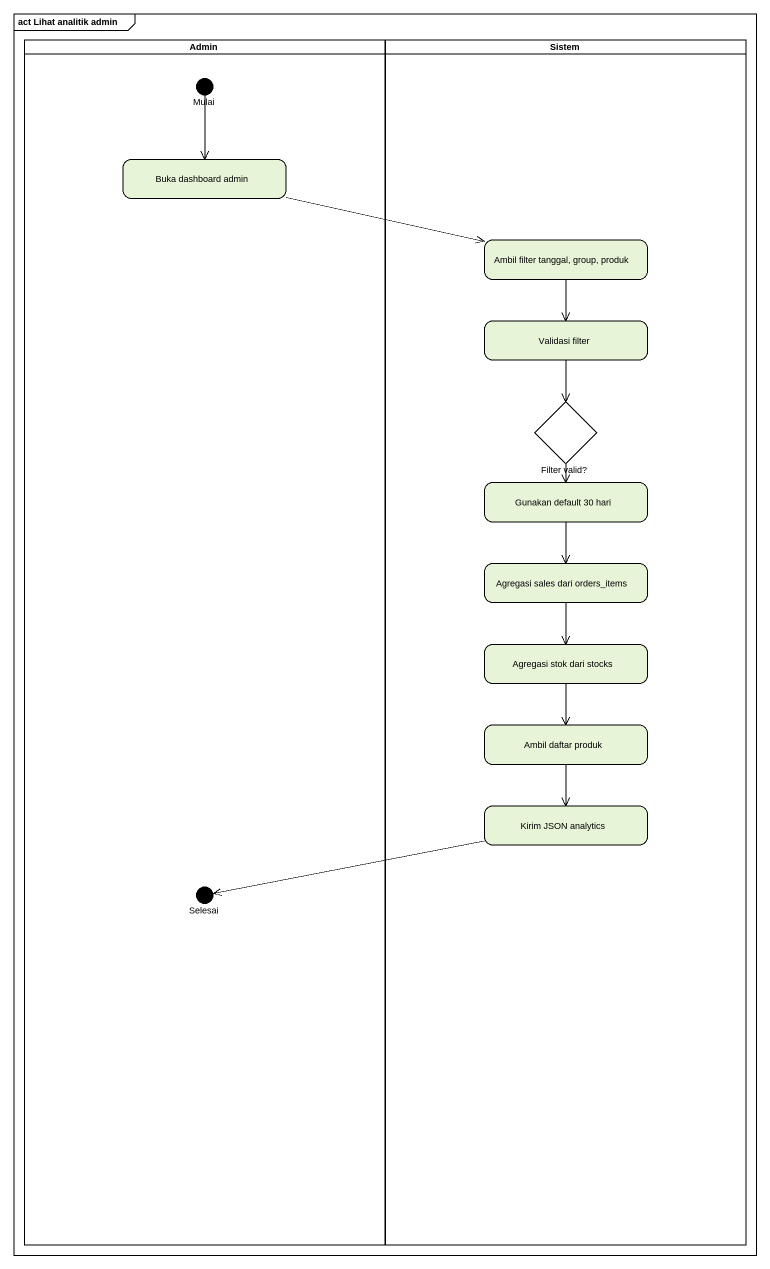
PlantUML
@startuml
mainframe act Lihat analitik admin
hide empty description
state Admin <<partition>> {
  state Mulai <<choice>>
  state "Buka dashboard admin" as Buka_dashboard_admin
  state Selesai <<choice>>
}
state Sistem <<partition>> {
  state "Ambil filter tanggal, group, produk" as Ambil_filter_tanggal_group
  state "Validasi filter" as Validasi_filter
  state "Filter valid?" as Filter_valid <<choice>>
  state "Gunakan default 30 hari" as Gunakan_default_30_hari
  state "Agregasi sales dari orders_items" as Agregasi_sales_dari_orders
  state "Agregasi stok dari stocks" as Agregasi_stok_dari_stocks
  state "Ambil daftar produk" as Ambil_daftar_produk
  state "Kirim JSON analytics" as Kirim_JSON_analytics
}
Mulai --> Buka_dashboard_admin
Buka_dashboard_admin -right-> Ambil_filter_tanggal_group
Ambil_filter_tanggal_group --> Validasi_filter
Validasi_filter --> Filter_valid
Filter_valid --> Gunakan_default_30_hari
Filter_valid --> Agregasi_sales_dari_orders
Gunakan_default_30_hari --> Agregasi_sales_dari_orders
Gunakan_default_30_hari --> Agregasi_sales_dari_orders
Agregasi_sales_dari_orders --> Agregasi_stok_dari_stocks
Agregasi_stok_dari_stocks --> Ambil_daftar_produk
Ambil_daftar_produk --> Kirim_JSON_analytics
Kirim_JSON_analytics -left-> Selesai
@enduml
